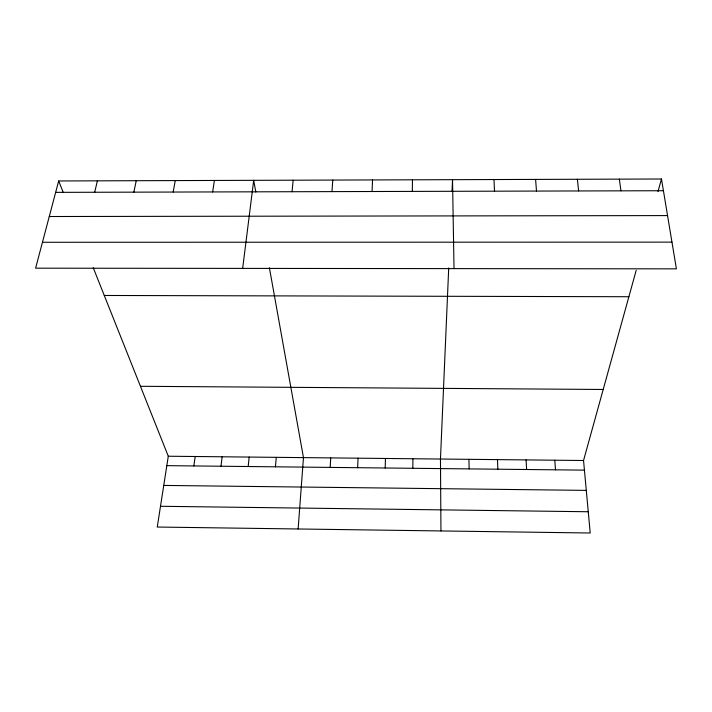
<?xml version="1.0" encoding="UTF-8"?>
<svg xmlns="http://www.w3.org/2000/svg" width="712" height="712" viewBox="0 0 712 712"><rect width="100%" height="100%" fill="white"/><g stroke="black" fill="none" stroke-linecap="round" stroke-linejoin="round"><path stroke-width="1.07" d="M412.835 468.291L412.924 458.751M412.319 191.403L412.462 179.807M385.201 467.998L385.45 458.466M372.073 191.51L372.536 179.94M357.647 467.704L358.056 458.19M448.72 267.935L440.47 459.035L440.95 530.947M452.022 191.528L452.529 179.673L454.016 268.62M330.172 467.401L330.724 457.905M331.979 191.626L332.771 180.065M298.123 528.98L303.472 457.62L269.394 267.748M275.428 466.814L276.292 457.344M292.045 191.733L293.166 180.198M248.168 466.52L249.182 457.068M220.978 466.227L222.144 456.784M242.658 268.397L253.703 180.323L255.813 192.053M193.869 465.942L195.186 456.508M212.639 191.946L214.401 180.456M93.201 267.65L168.29 456.232L157.263 527.04L590.212 533.003L583.546 460.504L636.199 270.302M173.167 192.053L175.25 180.581M133.847 192.16L136.241 180.706M94.678 192.267L97.393 180.839M58.678 180.964L35.6 268.175L676.4 268.851L661.475 178.997L58.678 180.964L63.154 192.204M657.977 191.635L661.475 178.997M55.661 192.365L663.424 190.727M49.27 216.519L667.553 215.585M42.453 242.276L671.959 242.133M104.272 295.471L628.883 296.726M140.442 386.296L603.215 389.473M168.29 456.232L583.546 460.504M166.822 465.648L584.436 470.142M163.742 485.424L586.296 490.381M160.494 506.285L588.254 511.75M619.351 179.13L620.935 190.843M577.388 179.273L578.625 190.958M535.602 179.406L536.492 191.074M554.773 460.21L555.494 469.831M526.079 459.916L526.631 469.519M493.986 179.54L494.52 191.181M497.466 459.623L497.857 469.208M468.923 459.329L469.155 468.897"/></g></svg>
